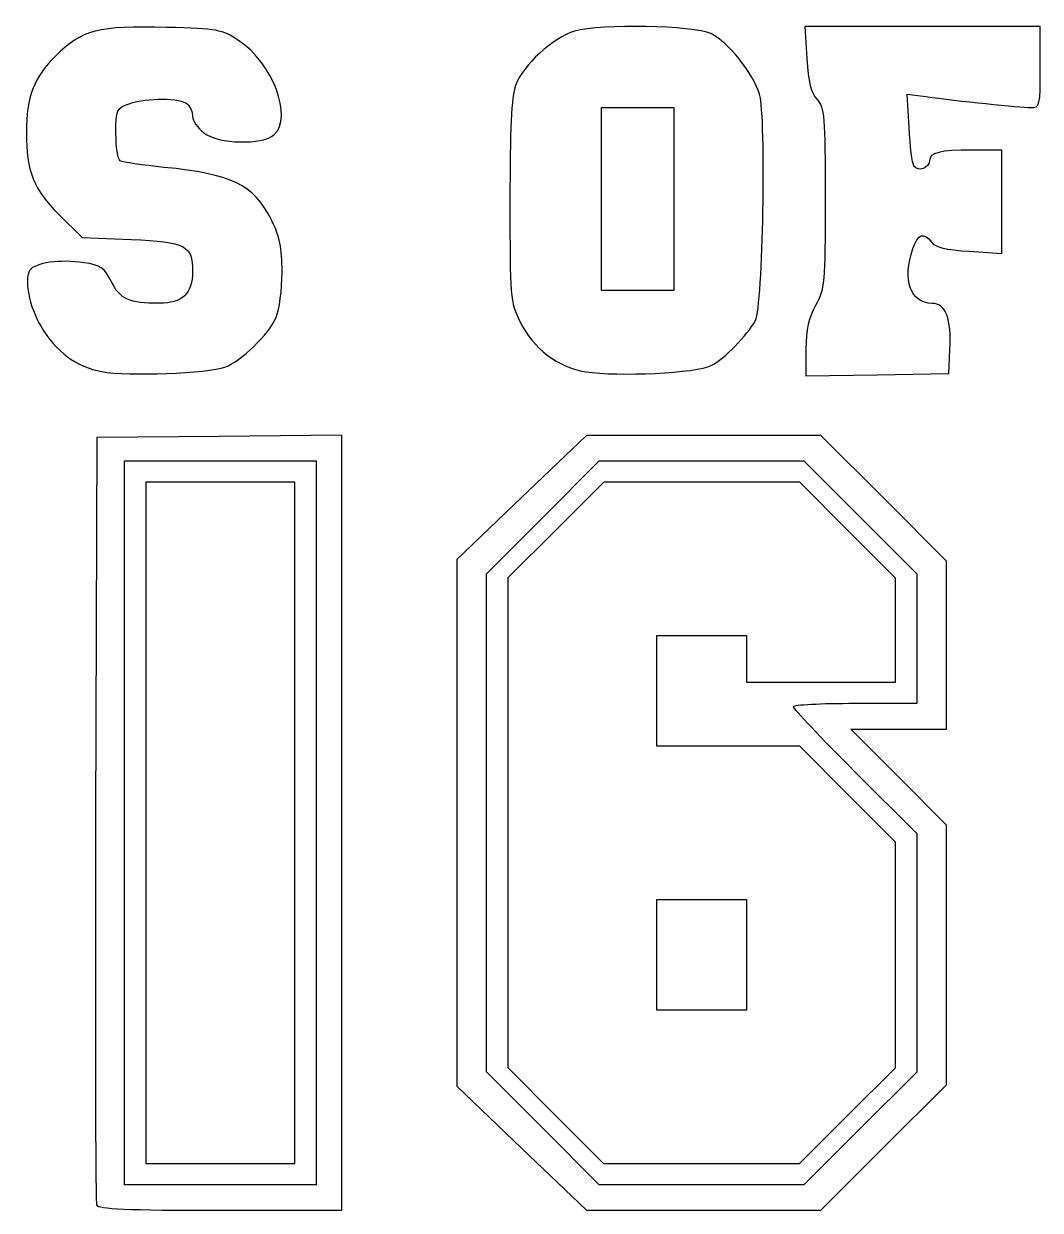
# Model space of a CAD drawing. Header units: centimetres. Extents: x -19.8 to 18.3, y -15 to 15.3.
# Drawn here: x 11.06 to 17.37, y 7.08 to 14.46 of the extents above; entities that cross this region are included whole.
import ezdxf

# ---------------------------------------------------------------- set-up
doc = ezdxf.new("R2010")
doc.units = ezdxf.units.CM
doc.header["$MEASUREMENT"] = 0
doc.layers.add('Layer 1', color=7, linetype='Continuous')

msp = doc.modelspace()

# ---------------------------------------------------------------- linework, layer by layer
at = {"layer": 'Layer 1'}
for points, knots in [([(14.55087, 12.29276), (14.37669, 12.32052), (14.22526, 12.43641), (14.14185, 12.60577), (14.14185, 12.60577), (14.08263, 12.726), (14.08024, 12.75507), (14.08024, 13.35264), (14.08024, 13.35264), (14.08024, 13.79568), (14.09014, 14.00232), (14.11466, 14.0715), (14.11466, 14.0715), (14.15896, 14.19644), (14.35013, 14.37249), (14.48096, 14.40881), (14.48096, 14.40881), (14.64886, 14.45543), (15.21962, 14.44539), (15.32811, 14.39391), (15.32811, 14.39391), (15.43664, 14.34241), (15.59024, 14.15075), (15.63039, 14.01673), (15.63039, 14.01673), (15.6734, 13.87317), (15.65219, 12.69784), (15.60504, 12.6118), (15.60504, 12.6118), (15.55269, 12.51626), (15.41476, 12.37523), (15.33053, 12.33112), (15.33053, 12.33112), (15.2428, 12.28517), (14.75046, 12.26094), (14.55087, 12.29275), (14.55087, 12.29275), (14.55087, 12.29275), (14.55087, 12.29276), (14.55087, 12.29276)], [0, 0, 0, 0, 0.0909091, 0.0909091, 0.0909091, 0.0909091, 0.1818182, 0.1818182, 0.1818182, 0.1818182, 0.2727273, 0.2727273, 0.2727273, 0.2727273, 0.3636364, 0.3636364, 0.3636364, 0.3636364, 0.4545455, 0.4545455, 0.4545455, 0.4545455, 0.5454545, 0.5454545, 0.5454545, 0.5454545, 0.6363636, 0.6363636, 0.6363636, 0.6363636, 0.7272727, 0.7272727, 0.7272727, 0.7272727, 0.8181818, 0.8181818, 0.8181818, 0.8181818, 1, 1, 1, 1]), ([(11.54533, 12.2936), (11.38818, 12.32228), (11.25864, 12.41818), (11.1679, 12.57302), (11.1679, 12.57302), (11.09388, 12.69933), (11.06033, 12.86791), (11.09812, 12.92363), (11.09812, 12.92363), (11.12975, 12.97027), (11.2877, 12.99238), (11.43325, 12.97055), (11.43325, 12.97055), (11.53919, 12.95466), (11.56043, 12.94), (11.6055, 12.85166), (11.6055, 12.85166), (11.66175, 12.7414), (11.71253, 12.71855), (11.90254, 12.718), (11.90254, 12.718), (12.04562, 12.71758), (12.10909, 12.77871), (12.10909, 12.91691), (12.10909, 12.91691), (12.10909, 13.07813), (12.06743, 13.09975), (11.72843, 13.11447), (11.72843, 13.11447), (11.72843, 13.11447), (11.42282, 13.12774), (11.42282, 13.12774), (11.42282, 13.12774), (11.42282, 13.12774), (11.27874, 13.27012), (11.27874, 13.27012), (11.27874, 13.27012), (11.12013, 13.42686), (11.0771, 13.53603), (11.07736, 13.78107), (11.07736, 13.78107), (11.07762, 14.00178), (11.12264, 14.11967), (11.25884, 14.25604), (11.25884, 14.25604), (11.41982, 14.41722), (11.52367, 14.4438), (11.94953, 14.43284), (11.94953, 14.43284), (12.26423, 14.42474), (12.29205, 14.41965), (12.39506, 14.3514), (12.39506, 14.3514), (12.60672, 14.21116), (12.73445, 13.87373), (12.61633, 13.76684), (12.61633, 13.76684), (12.54227, 13.69982), (12.26929, 13.70671), (12.1788, 13.77789), (12.1788, 13.77789), (12.14046, 13.80805), (12.10908, 13.85329), (12.10908, 13.87843), (12.10908, 13.87843), (12.10908, 13.90357), (12.09479, 13.93842), (12.07733, 13.95588), (12.07733, 13.95588), (12.03761, 13.9956), (11.82687, 13.99718), (11.71615, 13.95858), (11.71615, 13.95858), (11.63551, 13.93047), (11.63283, 13.92455), (11.63283, 13.77493), (11.63283, 13.77493), (11.63283, 13.6899), (11.64511, 13.61274), (11.66012, 13.60346), (11.66012, 13.60346), (11.67513, 13.59418), (11.79717, 13.57594), (11.93132, 13.56291), (11.93132, 13.56291), (12.35059, 13.5222), (12.49002, 13.45466), (12.59669, 13.24059), (12.59669, 13.24059), (12.65115, 13.1313), (12.6647, 13.06543), (12.6647, 12.91002), (12.6647, 12.91002), (12.6647, 12.80327), (12.64823, 12.67761), (12.62809, 12.63079), (12.62809, 12.63079), (12.58281, 12.52548), (12.41288, 12.36015), (12.31018, 12.32148), (12.31018, 12.32148), (12.20764, 12.28287), (11.70454, 12.26453), (11.5453, 12.29359), (11.5453, 12.29359), (11.5453, 12.29359), (11.54533, 12.2936), (11.54533, 12.2936)], [0, 0, 0, 0, 0.0357143, 0.0357143, 0.0357143, 0.0357143, 0.0714286, 0.0714286, 0.0714286, 0.0714286, 0.1071429, 0.1071429, 0.1071429, 0.1071429, 0.1428571, 0.1428571, 0.1428571, 0.1428571, 0.1785714, 0.1785714, 0.1785714, 0.1785714, 0.2142857, 0.2142857, 0.2142857, 0.2142857, 0.25, 0.25, 0.25, 0.25, 0.2857143, 0.2857143, 0.2857143, 0.2857143, 0.3214286, 0.3214286, 0.3214286, 0.3214286, 0.3571429, 0.3571429, 0.3571429, 0.3571429, 0.3928571, 0.3928571, 0.3928571, 0.3928571, 0.4285714, 0.4285714, 0.4285714, 0.4285714, 0.4642857, 0.4642857, 0.4642857, 0.4642857, 0.5, 0.5, 0.5, 0.5, 0.5357143, 0.5357143, 0.5357143, 0.5357143, 0.5714286, 0.5714286, 0.5714286, 0.5714286, 0.6071429, 0.6071429, 0.6071429, 0.6071429, 0.6428571, 0.6428571, 0.6428571, 0.6428571, 0.6785714, 0.6785714, 0.6785714, 0.6785714, 0.7142857, 0.7142857, 0.7142857, 0.7142857, 0.75, 0.75, 0.75, 0.75, 0.7857143, 0.7857143, 0.7857143, 0.7857143, 0.8214286, 0.8214286, 0.8214286, 0.8214286, 0.8571429, 0.8571429, 0.8571429, 0.8571429, 0.8928571, 0.8928571, 0.8928571, 0.8928571, 0.9285714, 0.9285714, 0.9285714, 0.9285714, 1, 1, 1, 1]), ([(15.9191, 12.43296), (15.9191, 12.55656), (15.9344, 12.62648), (15.97857, 12.7048), (15.97857, 12.7048), (16.03502, 12.80489), (16.03805, 12.83865), (16.0381, 13.36971), (16.0381, 13.36971), (16.0381, 13.88226), (16.03394, 13.93383), (15.98789, 13.98472), (15.98789, 13.98472), (15.95119, 14.02527), (15.93418, 14.09384), (15.92488, 14.23885), (15.92488, 14.23885), (15.92488, 14.23885), (15.91214, 14.43744), (15.91214, 14.43744), (15.91214, 14.43744), (15.91214, 14.43744), (16.64322, 14.43744), (16.64322, 14.43744), (16.64322, 14.43744), (16.64322, 14.43744), (17.3743, 14.43744), (17.3743, 14.43744), (17.3743, 14.43744), (17.3743, 14.43744), (17.3743, 14.18609), (17.3743, 14.18609), (17.3743, 14.18609), (17.3743, 13.943), (17.37234, 13.93474), (17.31477, 13.93495), (17.31477, 13.93495), (17.25126, 13.93519), (16.85538, 13.97624), (16.66302, 14.00255), (16.66302, 14.00255), (16.66302, 14.00255), (16.54705, 14.01841), (16.54705, 14.01841), (16.54705, 14.01841), (16.54705, 14.01841), (16.55914, 13.80962), (16.55914, 13.80962), (16.55914, 13.80962), (16.56579, 13.69478), (16.57966, 13.58718), (16.58997, 13.5705), (16.58997, 13.5705), (16.61337, 13.53264), (16.68639, 13.55802), (16.68639, 13.60401), (16.68639, 13.60401), (16.68639, 13.65449), (16.74956, 13.67016), (16.95314, 13.67016), (16.95314, 13.67016), (16.95314, 13.67016), (17.13618, 13.67016), (17.13618, 13.67016), (17.13618, 13.67016), (17.13618, 13.67016), (17.13618, 13.34918), (17.13618, 13.34918), (17.13618, 13.34918), (17.13618, 13.34918), (17.13618, 13.0282), (17.13618, 13.0282), (17.13618, 13.0282), (17.13618, 13.0282), (16.93348, 13.04121), (16.93348, 13.04121), (16.93348, 13.04121), (16.78727, 13.05059), (16.72194, 13.06631), (16.69905, 13.09761), (16.69905, 13.09761), (16.65143, 13.16273), (16.61544, 13.15034), (16.58314, 13.05767), (16.58314, 13.05767), (16.51608, 12.86529), (16.56775, 12.71766), (16.70216, 12.71766), (16.70216, 12.71766), (16.78698, 12.71766), (16.82351, 12.62255), (16.81324, 12.42842), (16.81324, 12.42842), (16.81324, 12.42842), (16.80545, 12.2811), (16.80545, 12.2811), (16.80545, 12.2811), (16.80545, 12.2811), (16.36227, 12.27385), (16.36227, 12.27385), (16.36227, 12.27385), (16.36227, 12.27385), (15.91909, 12.2666), (15.91909, 12.2666), (15.91909, 12.2666), (15.91909, 12.2666), (15.91909, 12.433), (15.91909, 12.433), (15.91909, 12.433), (15.91909, 12.433), (15.9191, 12.43296), (15.9191, 12.43296)], [0, 0, 0, 0, 0.0344828, 0.0344828, 0.0344828, 0.0344828, 0.0689655, 0.0689655, 0.0689655, 0.0689655, 0.1034483, 0.1034483, 0.1034483, 0.1034483, 0.137931, 0.137931, 0.137931, 0.137931, 0.1724138, 0.1724138, 0.1724138, 0.1724138, 0.2068966, 0.2068966, 0.2068966, 0.2068966, 0.2413793, 0.2413793, 0.2413793, 0.2413793, 0.2758621, 0.2758621, 0.2758621, 0.2758621, 0.3103448, 0.3103448, 0.3103448, 0.3103448, 0.3448276, 0.3448276, 0.3448276, 0.3448276, 0.3793103, 0.3793103, 0.3793103, 0.3793103, 0.4137931, 0.4137931, 0.4137931, 0.4137931, 0.4482759, 0.4482759, 0.4482759, 0.4482759, 0.4827586, 0.4827586, 0.4827586, 0.4827586, 0.5172414, 0.5172414, 0.5172414, 0.5172414, 0.5517241, 0.5517241, 0.5517241, 0.5517241, 0.5862069, 0.5862069, 0.5862069, 0.5862069, 0.6206897, 0.6206897, 0.6206897, 0.6206897, 0.6551724, 0.6551724, 0.6551724, 0.6551724, 0.6896552, 0.6896552, 0.6896552, 0.6896552, 0.7241379, 0.7241379, 0.7241379, 0.7241379, 0.7586207, 0.7586207, 0.7586207, 0.7586207, 0.7931034, 0.7931034, 0.7931034, 0.7931034, 0.8275862, 0.8275862, 0.8275862, 0.8275862, 0.862069, 0.862069, 0.862069, 0.862069, 0.8965517, 0.8965517, 0.8965517, 0.8965517, 0.9310345, 0.9310345, 0.9310345, 0.9310345, 1, 1, 1, 1]), ([(15.09889, 13.36587), (15.09889, 13.36587), (15.09889, 13.93472), (15.09889, 13.93472), (15.09889, 13.93472), (15.09889, 13.93472), (14.87399, 13.93472), (14.87399, 13.93472), (14.87399, 13.93472), (14.87399, 13.93472), (14.64909, 13.93472), (14.64909, 13.93472), (14.64909, 13.93472), (14.64909, 13.93472), (14.64909, 13.36587), (14.64909, 13.36587), (14.64909, 13.36587), (14.64909, 13.36587), (14.64909, 12.79702), (14.64909, 12.79702), (14.64909, 12.79702), (14.64909, 12.79702), (14.87399, 12.79702), (14.87399, 12.79702), (14.87399, 12.79702), (14.87399, 12.79702), (15.09889, 12.79702), (15.09889, 12.79702), (15.09889, 12.79702), (15.09889, 12.79702), (15.09889, 13.36587), (15.09889, 13.36587)], [0, 0, 0, 0, 0.1111111, 0.1111111, 0.1111111, 0.1111111, 0.2222222, 0.2222222, 0.2222222, 0.2222222, 0.3333333, 0.3333333, 0.3333333, 0.3333333, 0.4444444, 0.4444444, 0.4444444, 0.4444444, 0.5555556, 0.5555556, 0.5555556, 0.5555556, 0.6666667, 0.6666667, 0.6666667, 0.6666667, 0.7777778, 0.7777778, 0.7777778, 0.7777778, 1, 1, 1, 1]), ([(11.51274, 7.11509), (11.5058, 7.13328), (11.5032, 8.21377), (11.50696, 9.51618), (11.50696, 9.51618), (11.50696, 9.51618), (11.51379, 11.8842), (11.51379, 11.8842), (11.51379, 11.8842), (11.51379, 11.8842), (12.27447, 11.89122), (12.27447, 11.89122), (12.27447, 11.89122), (12.27447, 11.89122), (13.03515, 11.89824), (13.03515, 11.89824), (13.03515, 11.89824), (13.03515, 11.89824), (13.03515, 9.49013), (13.03515, 9.49013), (13.03515, 9.49013), (13.03515, 9.49013), (13.03515, 7.08202), (13.03515, 7.08202), (13.03515, 7.08202), (13.03515, 7.08202), (12.28026, 7.08202), (12.28026, 7.08202), (12.28026, 7.08202), (11.70071, 7.08202), (11.52244, 7.0897), (11.51276, 7.11509), (11.51276, 7.11509), (11.51276, 7.11509), (11.51274, 7.11509), (11.51274, 7.11509)], [0, 0, 0, 0, 0.1, 0.1, 0.1, 0.1, 0.2, 0.2, 0.2, 0.2, 0.3, 0.3, 0.3, 0.3, 0.4, 0.4, 0.4, 0.4, 0.5, 0.5, 0.5, 0.5, 0.6, 0.6, 0.6, 0.6, 0.7, 0.7, 0.7, 0.7, 0.8, 0.8, 0.8, 0.8, 1, 1, 1, 1]), ([(14.153, 7.46862), (14.153, 7.46862), (13.74951, 7.85411), (13.74951, 7.85411), (13.74951, 7.85411), (13.74951, 7.85411), (13.74951, 9.48972), (13.74951, 9.48972), (13.74951, 9.48972), (13.74951, 9.48972), (13.74951, 11.12533), (13.74951, 11.12533), (13.74951, 11.12533), (13.74951, 11.12533), (14.153, 11.51082), (14.153, 11.51082), (14.153, 11.51082), (14.153, 11.51082), (14.55649, 11.89631), (14.55649, 11.89631), (14.55649, 11.89631), (14.55649, 11.89631), (15.28442, 11.89687), (15.28442, 11.89687), (15.28442, 11.89687), (15.28442, 11.89687), (16.01235, 11.89743), (16.01235, 11.89743), (16.01235, 11.89743), (16.01235, 11.89743), (16.40228, 11.50685), (16.40228, 11.50685), (16.40228, 11.50685), (16.40228, 11.50685), (16.79221, 11.11627), (16.79221, 11.11627), (16.79221, 11.11627), (16.79221, 11.11627), (16.79221, 10.59404), (16.79221, 10.59404), (16.79221, 10.59404), (16.79221, 10.59404), (16.79221, 10.07181), (16.79221, 10.07181), (16.79221, 10.07181), (16.79221, 10.07181), (16.49499, 10.07181), (16.49499, 10.07181), (16.49499, 10.07181), (16.49499, 10.07181), (16.19777, 10.07181), (16.19777, 10.07181), (16.19777, 10.07181), (16.19777, 10.07181), (16.49499, 9.77374), (16.49499, 9.77374), (16.49499, 9.77374), (16.49499, 9.77374), (16.79221, 9.47567), (16.79221, 9.47567), (16.79221, 9.47567), (16.79221, 9.47567), (16.79221, 8.66877), (16.79221, 8.66877), (16.79221, 8.66877), (16.79221, 8.66877), (16.79221, 7.86187), (16.79221, 7.86187), (16.79221, 7.86187), (16.79221, 7.86187), (16.40163, 7.47194), (16.40163, 7.47194), (16.40163, 7.47194), (16.40163, 7.47194), (16.01105, 7.08201), (16.01105, 7.08201), (16.01105, 7.08201), (16.01105, 7.08201), (15.28377, 7.08257), (15.28377, 7.08257), (15.28377, 7.08257), (15.28377, 7.08257), (14.55649, 7.08313), (14.55649, 7.08313), (14.55649, 7.08313), (14.55649, 7.08313), (14.153, 7.46862), (14.153, 7.46862)], [0, 0, 0, 0, 0.0434783, 0.0434783, 0.0434783, 0.0434783, 0.0869565, 0.0869565, 0.0869565, 0.0869565, 0.1304348, 0.1304348, 0.1304348, 0.1304348, 0.173913, 0.173913, 0.173913, 0.173913, 0.2173913, 0.2173913, 0.2173913, 0.2173913, 0.2608696, 0.2608696, 0.2608696, 0.2608696, 0.3043478, 0.3043478, 0.3043478, 0.3043478, 0.3478261, 0.3478261, 0.3478261, 0.3478261, 0.3913043, 0.3913043, 0.3913043, 0.3913043, 0.4347826, 0.4347826, 0.4347826, 0.4347826, 0.4782609, 0.4782609, 0.4782609, 0.4782609, 0.5217391, 0.5217391, 0.5217391, 0.5217391, 0.5652174, 0.5652174, 0.5652174, 0.5652174, 0.6086957, 0.6086957, 0.6086957, 0.6086957, 0.6521739, 0.6521739, 0.6521739, 0.6521739, 0.6956522, 0.6956522, 0.6956522, 0.6956522, 0.7391304, 0.7391304, 0.7391304, 0.7391304, 0.7826087, 0.7826087, 0.7826087, 0.7826087, 0.826087, 0.826087, 0.826087, 0.826087, 0.8695652, 0.8695652, 0.8695652, 0.8695652, 0.9130435, 0.9130435, 0.9130435, 0.9130435, 1, 1, 1, 1]), ([(12.87639, 9.48972), (12.87639, 9.48972), (12.87639, 11.73868), (12.87639, 11.73868), (12.87639, 11.73868), (12.87639, 11.73868), (12.28108, 11.73868), (12.28108, 11.73868), (12.28108, 11.73868), (12.28108, 11.73868), (11.68577, 11.73868), (11.68577, 11.73868), (11.68577, 11.73868), (11.68577, 11.73868), (11.68577, 9.48972), (11.68577, 9.48972), (11.68577, 9.48972), (11.68577, 9.48972), (11.68577, 7.24076), (11.68577, 7.24076), (11.68577, 7.24076), (11.68577, 7.24076), (12.28108, 7.24076), (12.28108, 7.24076), (12.28108, 7.24076), (12.28108, 7.24076), (12.87639, 7.24076), (12.87639, 7.24076), (12.87639, 7.24076), (12.87639, 7.24076), (12.87639, 9.48972), (12.87639, 9.48972)], [0, 0, 0, 0, 0.1111111, 0.1111111, 0.1111111, 0.1111111, 0.2222222, 0.2222222, 0.2222222, 0.2222222, 0.3333333, 0.3333333, 0.3333333, 0.3333333, 0.4444444, 0.4444444, 0.4444444, 0.4444444, 0.5555556, 0.5555556, 0.5555556, 0.5555556, 0.6666667, 0.6666667, 0.6666667, 0.6666667, 0.7777778, 0.7777778, 0.7777778, 0.7777778, 1, 1, 1, 1]), ([(16.25609, 7.59097), (16.25609, 7.59097), (16.60702, 7.94118), (16.60702, 7.94118), (16.60702, 7.94118), (16.60702, 7.94118), (16.60702, 8.68272), (16.60702, 8.68272), (16.60702, 8.68272), (16.60702, 8.68272), (16.60702, 9.42426), (16.60702, 9.42426), (16.60702, 9.42426), (16.60702, 9.42426), (16.22337, 9.80722), (16.22337, 9.80722), (16.22337, 9.80722), (16.01236, 10.01785), (15.83972, 10.19927), (15.83972, 10.21037), (15.83972, 10.21037), (15.83972, 10.22147), (16.01236, 10.23056), (16.22337, 10.23056), (16.22337, 10.23056), (16.22337, 10.23056), (16.60702, 10.23056), (16.60702, 10.23056), (16.60702, 10.23056), (16.60702, 10.23056), (16.60702, 10.63369), (16.60702, 10.63369), (16.60702, 10.63369), (16.60702, 10.63369), (16.60702, 11.03682), (16.60702, 11.03682), (16.60702, 11.03682), (16.60702, 11.03682), (16.25681, 11.38775), (16.25681, 11.38775), (16.25681, 11.38775), (16.25681, 11.38775), (15.9066, 11.73868), (15.9066, 11.73868), (15.9066, 11.73868), (15.9066, 11.73868), (15.27086, 11.73868), (15.27086, 11.73868), (15.27086, 11.73868), (15.27086, 11.73868), (14.63512, 11.73868), (14.63512, 11.73868), (14.63512, 11.73868), (14.63512, 11.73868), (14.28491, 11.38775), (14.28491, 11.38775), (14.28491, 11.38775), (14.28491, 11.38775), (13.9347, 11.03682), (13.9347, 11.03682), (13.9347, 11.03682), (13.9347, 11.03682), (13.9347, 9.48972), (13.9347, 9.48972), (13.9347, 9.48972), (13.9347, 9.48972), (13.9347, 7.94262), (13.9347, 7.94262), (13.9347, 7.94262), (13.9347, 7.94262), (14.28491, 7.59169), (14.28491, 7.59169), (14.28491, 7.59169), (14.28491, 7.59169), (14.63512, 7.24076), (14.63512, 7.24076), (14.63512, 7.24076), (14.63512, 7.24076), (15.27013, 7.24076), (15.27013, 7.24076), (15.27013, 7.24076), (15.27013, 7.24076), (15.90514, 7.24076), (15.90514, 7.24076), (15.90514, 7.24076), (15.90514, 7.24076), (16.25607, 7.59097), (16.25607, 7.59097), (16.25607, 7.59097), (16.25607, 7.59097), (16.25609, 7.59097), (16.25609, 7.59097)], [0, 0, 0, 0, 0.0416667, 0.0416667, 0.0416667, 0.0416667, 0.0833333, 0.0833333, 0.0833333, 0.0833333, 0.125, 0.125, 0.125, 0.125, 0.1666667, 0.1666667, 0.1666667, 0.1666667, 0.2083333, 0.2083333, 0.2083333, 0.2083333, 0.25, 0.25, 0.25, 0.25, 0.2916667, 0.2916667, 0.2916667, 0.2916667, 0.3333333, 0.3333333, 0.3333333, 0.3333333, 0.375, 0.375, 0.375, 0.375, 0.4166667, 0.4166667, 0.4166667, 0.4166667, 0.4583333, 0.4583333, 0.4583333, 0.4583333, 0.5, 0.5, 0.5, 0.5, 0.5416667, 0.5416667, 0.5416667, 0.5416667, 0.5833333, 0.5833333, 0.5833333, 0.5833333, 0.625, 0.625, 0.625, 0.625, 0.6666667, 0.6666667, 0.6666667, 0.6666667, 0.7083333, 0.7083333, 0.7083333, 0.7083333, 0.75, 0.75, 0.75, 0.75, 0.7916667, 0.7916667, 0.7916667, 0.7916667, 0.8333333, 0.8333333, 0.8333333, 0.8333333, 0.875, 0.875, 0.875, 0.875, 0.9166667, 0.9166667, 0.9166667, 0.9166667, 1, 1, 1, 1]), ([(11.81806, 9.48972), (11.81806, 9.48972), (11.81806, 11.60639), (11.81806, 11.60639), (11.81806, 11.60639), (11.81806, 11.60639), (12.28108, 11.60639), (12.28108, 11.60639), (12.28108, 11.60639), (12.28108, 11.60639), (12.7441, 11.60639), (12.7441, 11.60639), (12.7441, 11.60639), (12.7441, 11.60639), (12.7441, 9.48972), (12.7441, 9.48972), (12.7441, 9.48972), (12.7441, 9.48972), (12.7441, 7.37305), (12.7441, 7.37305), (12.7441, 7.37305), (12.7441, 7.37305), (12.28108, 7.37305), (12.28108, 7.37305), (12.28108, 7.37305), (12.28108, 7.37305), (11.81806, 7.37305), (11.81806, 7.37305), (11.81806, 7.37305), (11.81806, 7.37305), (11.81806, 9.48972), (11.81806, 9.48972)], [0, 0, 0, 0, 0.1111111, 0.1111111, 0.1111111, 0.1111111, 0.2222222, 0.2222222, 0.2222222, 0.2222222, 0.3333333, 0.3333333, 0.3333333, 0.3333333, 0.4444444, 0.4444444, 0.4444444, 0.4444444, 0.5555556, 0.5555556, 0.5555556, 0.5555556, 0.6666667, 0.6666667, 0.6666667, 0.6666667, 0.7777778, 0.7777778, 0.7777778, 0.7777778, 1, 1, 1, 1]), ([(14.36424, 7.67113), (14.36424, 7.67113), (14.06702, 7.9692), (14.06702, 7.9692), (14.06702, 7.9692), (14.06702, 7.9692), (14.06702, 9.49057), (14.06702, 9.49057), (14.06702, 9.49057), (14.06702, 9.49057), (14.06702, 11.01194), (14.06702, 11.01194), (14.06702, 11.01194), (14.06702, 11.01194), (14.36509, 11.30916), (14.36509, 11.30916), (14.36509, 11.30916), (14.36509, 11.30916), (14.66316, 11.60638), (14.66316, 11.60638), (14.66316, 11.60638), (14.66316, 11.60638), (15.27172, 11.60638), (15.27172, 11.60638), (15.27172, 11.60638), (15.27172, 11.60638), (15.88028, 11.60638), (15.88028, 11.60638), (15.88028, 11.60638), (15.88028, 11.60638), (16.1775, 11.30831), (16.1775, 11.30831), (16.1775, 11.30831), (16.1775, 11.30831), (16.47472, 11.01024), (16.47472, 11.01024), (16.47472, 11.01024), (16.47472, 11.01024), (16.47472, 10.68654), (16.47472, 10.68654), (16.47472, 10.68654), (16.47472, 10.68654), (16.47472, 10.36284), (16.47472, 10.36284), (16.47472, 10.36284), (16.47472, 10.36284), (16.0117, 10.36284), (16.0117, 10.36284), (16.0117, 10.36284), (16.0117, 10.36284), (15.54868, 10.36284), (15.54868, 10.36284), (15.54868, 10.36284), (15.54868, 10.36284), (15.54868, 10.50836), (15.54868, 10.50836), (15.54868, 10.50836), (15.54868, 10.50836), (15.54868, 10.65388), (15.54868, 10.65388), (15.54868, 10.65388), (15.54868, 10.65388), (15.27087, 10.65388), (15.27087, 10.65388), (15.27087, 10.65388), (15.27087, 10.65388), (14.99306, 10.65388), (14.99306, 10.65388), (14.99306, 10.65388), (14.99306, 10.65388), (14.99306, 10.30992), (14.99306, 10.30992), (14.99306, 10.30992), (14.99306, 10.30992), (14.99306, 9.96596), (14.99306, 9.96596), (14.99306, 9.96596), (14.99306, 9.96596), (15.43667, 9.96596), (15.43667, 9.96596), (15.43667, 9.96596), (15.43667, 9.96596), (15.88028, 9.96596), (15.88028, 9.96596), (15.88028, 9.96596), (15.88028, 9.96596), (16.1775, 9.66789), (16.1775, 9.66789), (16.1775, 9.66789), (16.1775, 9.66789), (16.47472, 9.36982), (16.47472, 9.36982), (16.47472, 9.36982), (16.47472, 9.36982), (16.47472, 8.66866), (16.47472, 8.66866), (16.47472, 8.66866), (16.47472, 8.66866), (16.47472, 7.9675), (16.47472, 7.9675), (16.47472, 7.9675), (16.47472, 7.9675), (16.17665, 7.67028), (16.17665, 7.67028), (16.17665, 7.67028), (16.17665, 7.67028), (15.87858, 7.37306), (15.87858, 7.37306), (15.87858, 7.37306), (15.87858, 7.37306), (15.27002, 7.37306), (15.27002, 7.37306), (15.27002, 7.37306), (15.27002, 7.37306), (14.66146, 7.37306), (14.66146, 7.37306), (14.66146, 7.37306), (14.66146, 7.37306), (14.36424, 7.67113), (14.36424, 7.67113)], [0, 0, 0, 0, 0.0322581, 0.0322581, 0.0322581, 0.0322581, 0.0645161, 0.0645161, 0.0645161, 0.0645161, 0.0967742, 0.0967742, 0.0967742, 0.0967742, 0.1290323, 0.1290323, 0.1290323, 0.1290323, 0.1612903, 0.1612903, 0.1612903, 0.1612903, 0.1935484, 0.1935484, 0.1935484, 0.1935484, 0.2258065, 0.2258065, 0.2258065, 0.2258065, 0.2580645, 0.2580645, 0.2580645, 0.2580645, 0.2903226, 0.2903226, 0.2903226, 0.2903226, 0.3225806, 0.3225806, 0.3225806, 0.3225806, 0.3548387, 0.3548387, 0.3548387, 0.3548387, 0.3870968, 0.3870968, 0.3870968, 0.3870968, 0.4193548, 0.4193548, 0.4193548, 0.4193548, 0.4516129, 0.4516129, 0.4516129, 0.4516129, 0.483871, 0.483871, 0.483871, 0.483871, 0.516129, 0.516129, 0.516129, 0.516129, 0.5483871, 0.5483871, 0.5483871, 0.5483871, 0.5806452, 0.5806452, 0.5806452, 0.5806452, 0.6129032, 0.6129032, 0.6129032, 0.6129032, 0.6451613, 0.6451613, 0.6451613, 0.6451613, 0.6774194, 0.6774194, 0.6774194, 0.6774194, 0.7096774, 0.7096774, 0.7096774, 0.7096774, 0.7419355, 0.7419355, 0.7419355, 0.7419355, 0.7741935, 0.7741935, 0.7741935, 0.7741935, 0.8064516, 0.8064516, 0.8064516, 0.8064516, 0.8387097, 0.8387097, 0.8387097, 0.8387097, 0.8709677, 0.8709677, 0.8709677, 0.8709677, 0.9032258, 0.9032258, 0.9032258, 0.9032258, 0.9354839, 0.9354839, 0.9354839, 0.9354839, 1, 1, 1, 1]), ([(15.54868, 8.66951), (15.54868, 8.66951), (15.54868, 9.01347), (15.54868, 9.01347), (15.54868, 9.01347), (15.54868, 9.01347), (15.27087, 9.01347), (15.27087, 9.01347), (15.27087, 9.01347), (15.27087, 9.01347), (14.99306, 9.01347), (14.99306, 9.01347), (14.99306, 9.01347), (14.99306, 9.01347), (14.99306, 8.66951), (14.99306, 8.66951), (14.99306, 8.66951), (14.99306, 8.66951), (14.99306, 8.32555), (14.99306, 8.32555), (14.99306, 8.32555), (14.99306, 8.32555), (15.27087, 8.32555), (15.27087, 8.32555), (15.27087, 8.32555), (15.27087, 8.32555), (15.54868, 8.32555), (15.54868, 8.32555), (15.54868, 8.32555), (15.54868, 8.32555), (15.54868, 8.66951), (15.54868, 8.66951)], [0, 0, 0, 0, 0.1111111, 0.1111111, 0.1111111, 0.1111111, 0.2222222, 0.2222222, 0.2222222, 0.2222222, 0.3333333, 0.3333333, 0.3333333, 0.3333333, 0.4444444, 0.4444444, 0.4444444, 0.4444444, 0.5555556, 0.5555556, 0.5555556, 0.5555556, 0.6666667, 0.6666667, 0.6666667, 0.6666667, 0.7777778, 0.7777778, 0.7777778, 0.7777778, 1, 1, 1, 1])]:
    msp.add_open_spline(points, degree=3, knots=knots, dxfattribs=at)

doc.saveas('drawing.dxf')
